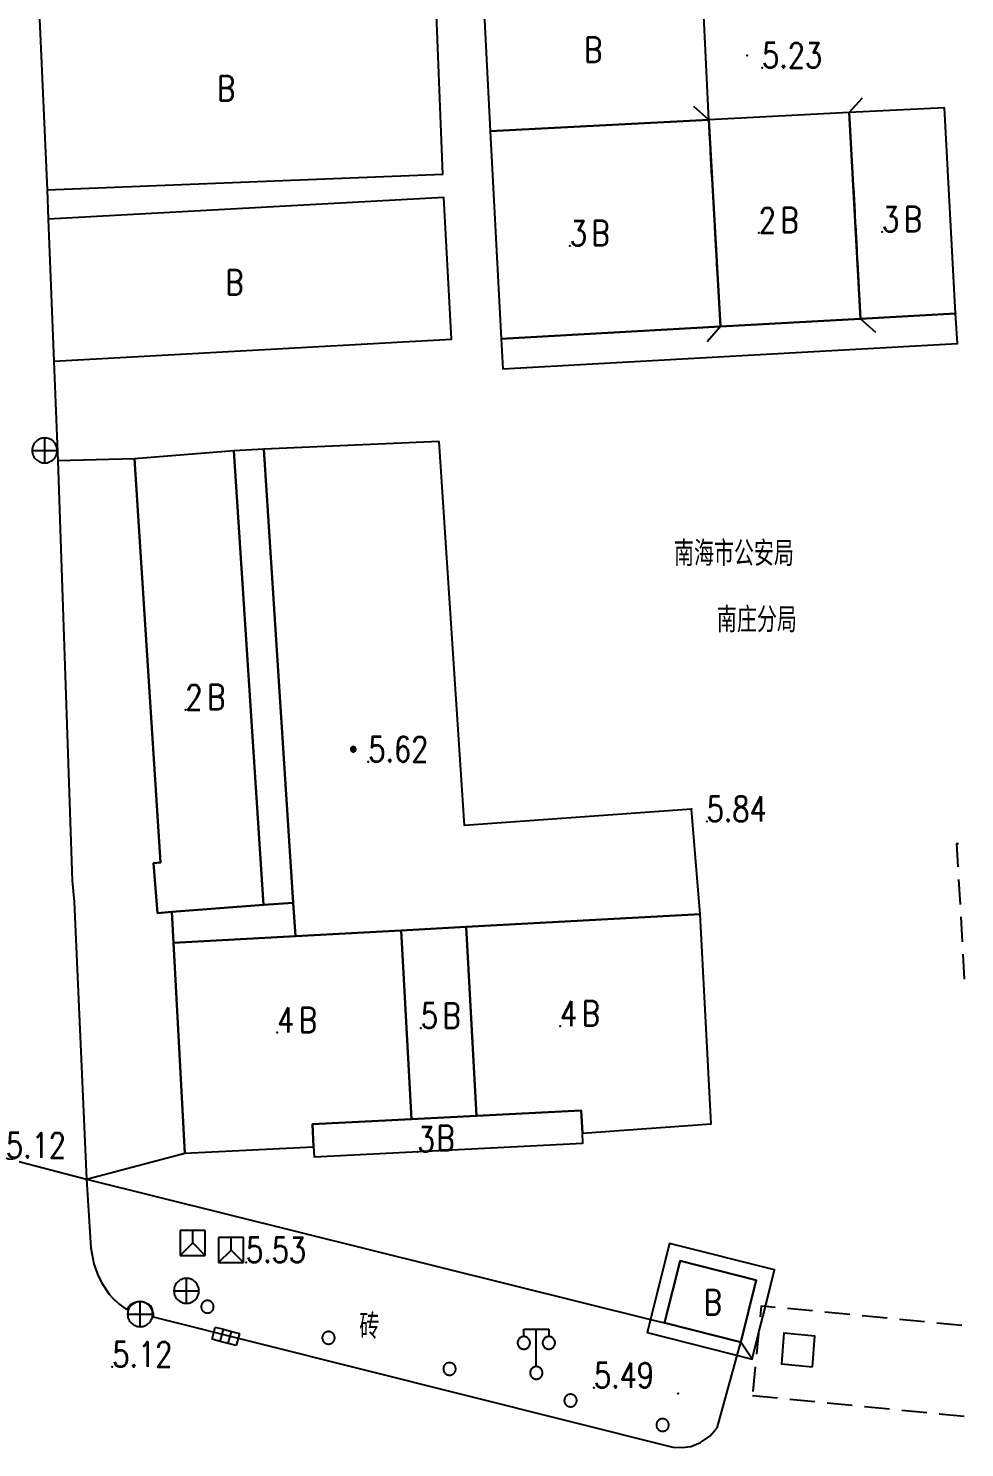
# Model space of a CAD drawing. Extents: x 500064 to 501389, y 2542464 to 2545400.
# Drawn here: x 500955.3 to 500992.8, y 2542684.6 to 2542741.3 of the extents above; entities that cross this region are included whole.
import ezdxf

# ---------------------------------------------------------------- set-up
doc = ezdxf.new("R2010")
doc.units = 0
doc.header["$LTSCALE"] = 0.5
doc.linetypes.add('CENTER', pattern=[50.8, 31.75, -6.35, 6.35, -6.35])
doc.layers.add('地形图', color=8, linetype='CONTINUOUS')
doc.styles.add('HZ', font='romans.shx', dxfattribs={"width": 0.8, "bigfont": 'hztxt.shx'})

msp = doc.modelspace()

# ---------------------------------------------------------------- linework, layer by layer
at = {"layer": '地形图'}
for points in [[(500973.824, 2542737.221), (500982.559, 2542737.671), (500982.278, 2542743.778), (500973.508, 2542743.248)], [(500956.097, 2542734.874), (500971.924, 2542735.505), (500971.616, 2542743.249), (500955.754, 2542742.617)], [(500988.182, 2542737.961), (500982.559, 2542737.671), (500983.032, 2542729.405), (500988.632, 2542729.717)], [(500992.438, 2542729.928), (500991.998, 2542738.158), (500988.182, 2542737.961), (500988.632, 2542729.717)], [(500973.824, 2542737.221), (500974.258, 2542728.918), (500983.032, 2542729.405), (500982.559, 2542737.671)], [(500956.37, 2542728.026), (500972.268, 2542728.898), (500971.961, 2542734.57), (500956.144, 2542733.702)], [(500988.632, 2542729.717), (500983.032, 2542729.405), (500974.258, 2542728.918), (500974.325, 2542727.72), (500992.505, 2542728.73), (500992.438, 2542729.928)], [(500971.778, 2542724.808), (500964.766, 2542724.506), (500965.946, 2542706.356), (500966.032, 2542705.024), (500970.259, 2542705.255), (500972.855, 2542705.397), (500982.218, 2542705.908), (500981.878, 2542710.108), (500972.789, 2542709.454)], [(500963.568, 2542724.428), (500959.588, 2542724.118), (500960.638, 2542707.964), (500960.356, 2542707.942), (500960.511, 2542705.948), (500961.081, 2542705.992), (500964.748, 2542706.278)], [(500964.766, 2542724.506), (500963.568, 2542724.428), (500964.748, 2542706.278), (500965.946, 2542706.356)], [(500959.588, 2542724.118), (500956.529, 2542724.037), (500957.106, 2542707.253), (500957.184, 2542706.389), (500957.678, 2542695.3), (500961.608, 2542696.338), (500961.148, 2542704.758), (500961.081, 2542705.992), (500960.511, 2542705.948), (500960.356, 2542707.942), (500960.638, 2542707.964)], [(500964.748, 2542706.278), (500961.081, 2542705.992), (500961.148, 2542704.758), (500966.032, 2542705.024), (500965.946, 2542706.356)], [(500972.855, 2542705.397), (500973.268, 2542697.832), (500977.462, 2542698.047), (500977.508, 2542697.148), (500982.658, 2542697.518), (500982.218, 2542705.908)], [(500966.032, 2542705.024), (500961.148, 2542704.758), (500961.608, 2542696.338), (500966.758, 2542696.598), (500966.712, 2542697.497), (500970.671, 2542697.699), (500970.259, 2542705.255)], [(500970.259, 2542705.255), (500970.671, 2542697.699), (500973.268, 2542697.832), (500972.855, 2542705.397)], [(500970.671, 2542697.699), (500966.712, 2542697.497), (500966.758, 2542696.598), (500966.779, 2542696.198), (500977.529, 2542696.748), (500977.508, 2542697.148), (500977.462, 2542698.047), (500973.268, 2542697.832)], [(500983.846, 2542688.784), (500984.462, 2542691.267), (500981.412, 2542692.038), (500980.796, 2542689.555)]]:
    msp.add_lwpolyline(points, close=True, dxfattribs=at)
for points in [[(500988.182, 2542737.961), (500988.716, 2542738.557)], [(500982.559, 2542737.671), (500981.962, 2542738.204)], [(500988.182, 2542737.961), (500988.237, 2542736.963)], [(500973.824, 2542737.221), (500982.559, 2542737.671)], [(500982.605, 2542736.893), (500982.559, 2542737.671)], [(500982.69, 2542735.395), (500982.633, 2542736.394)], [(500988.264, 2542736.464), (500988.318, 2542735.466)], [(500988.346, 2542734.966), (500988.4, 2542733.968)], [(500956.097, 2542734.874), (500956.144, 2542733.702)], [(500982.776, 2542733.898), (500982.719, 2542734.896)], [(500982.862, 2542732.4), (500982.804, 2542733.398)], [(500988.427, 2542733.469), (500988.482, 2542732.47)], [(500982.947, 2542730.903), (500982.89, 2542731.901)], [(500988.509, 2542731.971), (500988.564, 2542730.972)], [(500983.032, 2542729.405), (500982.976, 2542730.403)], [(500988.591, 2542730.473), (500988.632, 2542729.719)], [(500974.258, 2542728.918), (500974.325, 2542727.72), (500992.505, 2542728.73), (500992.438, 2542729.928)], [(500983.032, 2542729.405), (500982.5, 2542728.799)], [(500988.632, 2542729.717), (500989.228, 2542729.183)], [(500956.37, 2542728.026), (500956.529, 2542724.037)], [(500956.001, 2542723.949), (500956.053, 2542723.952), (500956.105, 2542723.96), (500956.156, 2542723.974), (500956.204, 2542723.992), (500956.251, 2542724.016), (500956.295, 2542724.045), (500956.336, 2542724.078), (500956.373, 2542724.115), (500956.406, 2542724.155), (500956.434, 2542724.199), (500956.458, 2542724.246), (500956.477, 2542724.295), (500956.49, 2542724.345), (500956.498, 2542724.397), (500956.501, 2542724.449), (500956.498, 2542724.501), (500956.49, 2542724.553), (500956.477, 2542724.604), (500956.458, 2542724.653), (500956.434, 2542724.699), (500956.406, 2542724.743), (500956.373, 2542724.784), (500956.336, 2542724.821), (500956.295, 2542724.854), (500956.251, 2542724.882), (500956.204, 2542724.906), (500956.156, 2542724.925), (500956.105, 2542724.938), (500956.053, 2542724.946), (500956.001, 2542724.949), (500955.949, 2542724.946), (500955.897, 2542724.938), (500955.847, 2542724.925), (500955.798, 2542724.906), (500955.751, 2542724.882), (500955.707, 2542724.854), (500955.667, 2542724.821), (500955.629, 2542724.784), (500955.597, 2542724.743), (500955.568, 2542724.699), (500955.544, 2542724.653), (500955.526, 2542724.604), (500955.512, 2542724.553), (500955.504, 2542724.501), (500955.501, 2542724.449), (500955.504, 2542724.397), (500955.512, 2542724.345), (500955.526, 2542724.295), (500955.544, 2542724.246), (500955.568, 2542724.199), (500955.597, 2542724.155), (500955.629, 2542724.115), (500955.667, 2542724.078), (500955.707, 2542724.045), (500955.751, 2542724.016), (500955.798, 2542723.992), (500955.847, 2542723.974), (500955.897, 2542723.96), (500955.949, 2542723.952), (500956.001, 2542723.949)], [(500956.001, 2542723.949), (500956.001, 2542724.449), (500956.001, 2542724.949)], [(500955.501, 2542724.449), (500956.001, 2542724.449), (500956.501, 2542724.449)], [(500964.748, 2542706.278), (500965.946, 2542706.356), (500964.766, 2542724.506), (500963.568, 2542724.428)], [(500968.345, 2542712.397), (500968.356, 2542712.397), (500968.366, 2542712.399), (500968.376, 2542712.402), (500968.386, 2542712.405), (500968.395, 2542712.41), (500968.404, 2542712.416), (500968.412, 2542712.422), (500968.42, 2542712.43), (500968.426, 2542712.438), (500968.429, 2542712.443), (500968.432, 2542712.447), (500968.437, 2542712.456), (500968.44, 2542712.466), (500968.443, 2542712.476), (500968.445, 2542712.486), (500968.445, 2542712.497), (500968.445, 2542712.507), (500968.443, 2542712.517), (500968.44, 2542712.528), (500968.437, 2542712.537), (500968.433, 2542712.544), (500968.432, 2542712.547), (500968.426, 2542712.555), (500968.42, 2542712.564), (500968.412, 2542712.571), (500968.404, 2542712.578), (500968.395, 2542712.583), (500968.394, 2542712.584), (500968.386, 2542712.588), (500968.376, 2542712.592), (500968.366, 2542712.595), (500968.356, 2542712.596), (500968.345, 2542712.597), (500968.335, 2542712.596), (500968.324, 2542712.595), (500968.314, 2542712.592), (500968.305, 2542712.588), (500968.295, 2542712.583), (500968.286, 2542712.578), (500968.278, 2542712.571), (500968.271, 2542712.564), (500968.264, 2542712.555), (500968.261, 2542712.551), (500968.259, 2542712.547), (500968.254, 2542712.537), (500968.25, 2542712.528), (500968.247, 2542712.517), (500968.246, 2542712.507), (500968.245, 2542712.497), (500968.246, 2542712.486), (500968.247, 2542712.476), (500968.25, 2542712.466), (500968.254, 2542712.456), (500968.257, 2542712.45), (500968.259, 2542712.447), (500968.264, 2542712.438), (500968.271, 2542712.43), (500968.278, 2542712.422), (500968.286, 2542712.416), (500968.295, 2542712.41), (500968.296, 2542712.409), (500968.305, 2542712.405), (500968.314, 2542712.402), (500968.324, 2542712.399), (500968.335, 2542712.397), (500968.345, 2542712.397)], [(500968.296, 2542712.409), (500968.429, 2542712.443), (500968.432, 2542712.447), (500968.259, 2542712.447), (500968.257, 2542712.45), (500968.445, 2542712.497), (500968.245, 2542712.497), (500968.433, 2542712.544), (500968.432, 2542712.547), (500968.259, 2542712.547), (500968.261, 2542712.551), (500968.394, 2542712.584)], [(500992.542, 2542707.793), (500992.488, 2542708.728), (500992.553, 2542708.731)], [(500992.627, 2542706.295), (500992.57, 2542707.293)], [(500992.711, 2542704.797), (500992.655, 2542705.796)], [(500970.671, 2542697.699), (500970.259, 2542705.255)], [(500973.268, 2542697.832), (500972.855, 2542705.397)], [(500992.796, 2542703.3), (500992.739, 2542704.298)], [(500942.975, 2542699.123), (500943.485, 2542698.99), (500943.969, 2542698.865), (500952.279, 2542696.704), (500952.726, 2542696.588), (500952.868, 2542696.551), (500953.279, 2542696.444), (500957.678, 2542695.3)], [(500957.678, 2542695.3), (500957.846, 2542692.558), (500957.962, 2542691.921), (500958.115, 2542691.498), (500958.278, 2542691.176), (500958.574, 2542690.699), (500958.703, 2542690.566), (500958.965, 2542690.32), (500959.27, 2542690.085), (500959.439, 2542690.285), (500959.619, 2542690.382), (500959.801, 2542690.43), (500959.949, 2542690.401), (500960.128, 2542690.323), (500960.247, 2542690.23), (500960.303, 2542690.079), (500960.343, 2542689.898), (500960.334, 2542689.801), (500981.126, 2542684.587), (500981.503, 2542684.566), (500981.843, 2542684.617), (500982.228, 2542684.764), (500982.6, 2542685.024), (500982.794, 2542685.233), (500982.906, 2542685.393), (500983.846, 2542688.784)], [(500957.678, 2542695.3), (500980.229, 2542689.696), (500980.796, 2542689.555)], [(500961.426, 2542693.256), (500961.426, 2542692.256)], [(500962.426, 2542693.256), (500961.926, 2542693.256), (500961.426, 2542693.256)], [(500961.926, 2542692.756), (500961.926, 2542693.256)], [(500962.426, 2542692.256), (500962.426, 2542693.256)], [(500962.954, 2542692.969), (500962.954, 2542691.969)], [(500963.954, 2542692.969), (500963.454, 2542692.969), (500962.954, 2542692.969)], [(500963.454, 2542692.469), (500963.454, 2542692.969)], [(500963.954, 2542691.969), (500963.954, 2542692.969)], [(500961.426, 2542692.256), (500961.926, 2542692.756)], [(500961.926, 2542692.756), (500962.426, 2542692.256)], [(500962.954, 2542691.969), (500963.454, 2542692.469)], [(500963.454, 2542692.469), (500963.954, 2542691.969)], [(500984.297, 2542688.108), (500985.195, 2542691.672), (500980.997, 2542692.734), (500980.096, 2542689.17), (500984.297, 2542688.108), (500983.846, 2542688.784), (500980.796, 2542689.555), (500981.412, 2542692.038), (500984.462, 2542691.267), (500983.846, 2542688.784)], [(500984.297, 2542688.108), (500985.195, 2542691.672), (500980.997, 2542692.734), (500980.096, 2542689.17), (500984.297, 2542688.108), (500983.846, 2542688.784), (500980.796, 2542689.555), (500981.412, 2542692.038), (500984.462, 2542691.267), (500983.846, 2542688.784)], [(500984.297, 2542688.108), (500984.554, 2542689.126), (500984.828, 2542690.214), (500985.195, 2542691.672), (500980.997, 2542692.734), (500980.229, 2542689.696), (500980.096, 2542689.17), (500984.297, 2542688.108)], [(500961.426, 2542692.256), (500962.426, 2542692.256)], [(500962.954, 2542691.969), (500963.954, 2542691.969)], [(500961.671, 2542690.338), (500961.723, 2542690.341), (500961.775, 2542690.349), (500961.825, 2542690.362), (500961.874, 2542690.381), (500961.921, 2542690.405), (500961.964, 2542690.433), (500962.005, 2542690.466), (500962.042, 2542690.503), (500962.075, 2542690.544), (500962.104, 2542690.588), (500962.127, 2542690.635), (500962.146, 2542690.683), (500962.16, 2542690.734), (500962.168, 2542690.786), (500962.171, 2542690.838), (500962.168, 2542690.89), (500962.16, 2542690.942), (500962.146, 2542690.993), (500962.127, 2542691.041), (500962.104, 2542691.088), (500962.075, 2542691.132), (500962.042, 2542691.173), (500962.005, 2542691.21), (500961.964, 2542691.243), (500961.921, 2542691.271), (500961.874, 2542691.295), (500961.825, 2542691.314), (500961.775, 2542691.327), (500961.723, 2542691.335), (500961.671, 2542691.338), (500961.618, 2542691.335), (500961.567, 2542691.327), (500961.516, 2542691.314), (500961.467, 2542691.295), (500961.421, 2542691.271), (500961.377, 2542691.243), (500961.336, 2542691.21), (500961.299, 2542691.173), (500961.266, 2542691.132), (500961.238, 2542691.088), (500961.214, 2542691.041), (500961.195, 2542690.993), (500961.182, 2542690.942), (500961.173, 2542690.89), (500961.171, 2542690.838), (500961.173, 2542690.786), (500961.182, 2542690.734), (500961.195, 2542690.683), (500961.214, 2542690.635), (500961.238, 2542690.588), (500961.266, 2542690.544), (500961.299, 2542690.503), (500961.336, 2542690.466), (500961.377, 2542690.433), (500961.421, 2542690.405), (500961.467, 2542690.381), (500961.516, 2542690.362), (500961.567, 2542690.349), (500961.618, 2542690.341), (500961.671, 2542690.338)], [(500961.671, 2542690.338), (500961.671, 2542690.838), (500961.671, 2542691.338)], [(500961.171, 2542690.838), (500961.671, 2542690.838), (500962.171, 2542690.838)], [(500959.818, 2542689.402), (500959.87, 2542689.405), (500959.922, 2542689.413), (500959.972, 2542689.427), (500960.021, 2542689.446), (500960.068, 2542689.469), (500960.112, 2542689.498), (500960.153, 2542689.531), (500960.19, 2542689.568), (500960.223, 2542689.608), (500960.251, 2542689.652), (500960.275, 2542689.699), (500960.294, 2542689.748), (500960.307, 2542689.798), (500960.315, 2542689.85), (500960.318, 2542689.902), (500960.315, 2542689.955), (500960.307, 2542690.006), (500960.294, 2542690.057), (500960.275, 2542690.106), (500960.251, 2542690.152), (500960.223, 2542690.196), (500960.19, 2542690.237), (500960.153, 2542690.274), (500960.112, 2542690.307), (500960.068, 2542690.335), (500960.021, 2542690.359), (500959.972, 2542690.378), (500959.922, 2542690.391), (500959.87, 2542690.4), (500959.818, 2542690.402), (500959.766, 2542690.4), (500959.714, 2542690.391), (500959.663, 2542690.378), (500959.615, 2542690.359), (500959.568, 2542690.335), (500959.524, 2542690.307), (500959.483, 2542690.274), (500959.446, 2542690.237), (500959.413, 2542690.196), (500959.385, 2542690.152), (500959.361, 2542690.106), (500959.342, 2542690.057), (500959.329, 2542690.006), (500959.321, 2542689.955), (500959.318, 2542689.902), (500959.321, 2542689.85), (500959.329, 2542689.798), (500959.342, 2542689.748), (500959.361, 2542689.699), (500959.385, 2542689.652), (500959.413, 2542689.608), (500959.446, 2542689.568), (500959.483, 2542689.531), (500959.524, 2542689.498), (500959.568, 2542689.469), (500959.615, 2542689.446), (500959.663, 2542689.427), (500959.714, 2542689.413), (500959.766, 2542689.405), (500959.818, 2542689.402)], [(500959.818, 2542689.402), (500959.818, 2542689.902), (500959.818, 2542690.402)], [(500962.51, 2542689.95), (500962.525, 2542689.951), (500962.541, 2542689.952), (500962.556, 2542689.955), (500962.572, 2542689.958), (500962.587, 2542689.963), (500962.602, 2542689.968), (500962.616, 2542689.974), (500962.63, 2542689.981), (500962.644, 2542689.989), (500962.657, 2542689.998), (500962.669, 2542690.008), (500962.681, 2542690.018), (500962.692, 2542690.029), (500962.702, 2542690.041), (500962.712, 2542690.053), (500962.721, 2542690.066), (500962.729, 2542690.08), (500962.736, 2542690.094), (500962.742, 2542690.108), (500962.747, 2542690.123), (500962.752, 2542690.138), (500962.755, 2542690.153), (500962.758, 2542690.169), (500962.759, 2542690.185), (500962.76, 2542690.2), (500962.759, 2542690.216), (500962.758, 2542690.232), (500962.755, 2542690.247), (500962.752, 2542690.262), (500962.747, 2542690.278), (500962.742, 2542690.292), (500962.736, 2542690.307), (500962.729, 2542690.321), (500962.721, 2542690.334), (500962.712, 2542690.347), (500962.702, 2542690.36), (500962.692, 2542690.371), (500962.681, 2542690.383), (500962.669, 2542690.393), (500962.657, 2542690.403), (500962.644, 2542690.411), (500962.63, 2542690.419), (500962.616, 2542690.426), (500962.602, 2542690.433), (500962.587, 2542690.438), (500962.572, 2542690.442), (500962.556, 2542690.446), (500962.541, 2542690.448), (500962.525, 2542690.45), (500962.51, 2542690.45), (500962.494, 2542690.45), (500962.478, 2542690.448), (500962.463, 2542690.446), (500962.447, 2542690.442), (500962.432, 2542690.438), (500962.418, 2542690.433), (500962.403, 2542690.426), (500962.389, 2542690.419), (500962.376, 2542690.411), (500962.363, 2542690.403), (500962.35, 2542690.393), (500962.338, 2542690.383), (500962.327, 2542690.371), (500962.317, 2542690.36), (500962.307, 2542690.347), (500962.298, 2542690.334), (500962.29, 2542690.321), (500962.283, 2542690.307), (500962.277, 2542690.292), (500962.272, 2542690.278), (500962.267, 2542690.262), (500962.264, 2542690.247), (500962.262, 2542690.232), (500962.26, 2542690.216), (500962.26, 2542690.2), (500962.26, 2542690.185), (500962.262, 2542690.169), (500962.264, 2542690.153), (500962.267, 2542690.138), (500962.272, 2542690.123), (500962.277, 2542690.108), (500962.283, 2542690.094), (500962.29, 2542690.08), (500962.298, 2542690.066), (500962.307, 2542690.053), (500962.317, 2542690.041), (500962.327, 2542690.029), (500962.338, 2542690.018), (500962.35, 2542690.008), (500962.363, 2542689.998), (500962.376, 2542689.989), (500962.389, 2542689.981), (500962.403, 2542689.974), (500962.418, 2542689.968), (500962.432, 2542689.963), (500962.447, 2542689.958), (500962.463, 2542689.955), (500962.478, 2542689.952), (500962.494, 2542689.951), (500962.51, 2542689.95)], [(500985.218, 2542690.176), (500984.828, 2542690.214), (500984.66, 2542690.23), (500984.618, 2542689.793)], [(500986.711, 2542690.031), (500985.715, 2542690.127)], [(500959.318, 2542689.902), (500959.818, 2542689.902), (500960.318, 2542689.902)], [(500988.204, 2542689.885), (500987.208, 2542689.982)], [(500989.697, 2542689.74), (500988.701, 2542689.837)], [(500991.189, 2542689.595), (500990.194, 2542689.692)], [(500992.682, 2542689.45), (500991.687, 2542689.546)], [(500962.697, 2542688.899), (500962.824, 2542689.382)], [(500962.824, 2542689.382), (500963.148, 2542689.298), (500963.467, 2542689.214), (500963.791, 2542689.13)], [(500963.021, 2542688.814), (500963.148, 2542689.298)], [(500963.341, 2542688.73), (500963.467, 2542689.214)], [(500963.791, 2542689.13), (500963.665, 2542688.646)], [(500967.352, 2542688.707), (500967.368, 2542688.707), (500967.384, 2542688.709), (500967.399, 2542688.711), (500967.415, 2542688.715), (500967.43, 2542688.719), (500967.445, 2542688.724), (500967.459, 2542688.73), (500967.473, 2542688.738), (500967.486, 2542688.746), (500967.499, 2542688.754), (500967.512, 2542688.764), (500967.524, 2542688.774), (500967.535, 2542688.786), (500967.545, 2542688.797), (500967.555, 2542688.81), (500967.564, 2542688.823), (500967.572, 2542688.836), (500967.579, 2542688.85), (500967.585, 2542688.865), (500967.59, 2542688.879), (500967.595, 2542688.895), (500967.598, 2542688.91), (500967.6, 2542688.925), (500967.602, 2542688.941), (500967.602, 2542688.957), (500967.602, 2542688.972), (500967.6, 2542688.988), (500967.598, 2542689.004), (500967.595, 2542689.019), (500967.59, 2542689.034), (500967.585, 2542689.049), (500967.579, 2542689.063), (500967.572, 2542689.077), (500967.564, 2542689.091), (500967.555, 2542689.104), (500967.545, 2542689.116), (500967.535, 2542689.128), (500967.524, 2542689.139), (500967.512, 2542689.149), (500967.499, 2542689.159), (500967.486, 2542689.168), (500967.473, 2542689.176), (500967.459, 2542689.183), (500967.445, 2542689.189), (500967.43, 2542689.194), (500967.415, 2542689.199), (500967.399, 2542689.202), (500967.384, 2542689.205), (500967.368, 2542689.206), (500967.352, 2542689.207), (500967.337, 2542689.206), (500967.321, 2542689.205), (500967.306, 2542689.202), (500967.29, 2542689.199), (500967.275, 2542689.194), (500967.26, 2542689.189), (500967.246, 2542689.183), (500967.232, 2542689.176), (500967.219, 2542689.168), (500967.206, 2542689.159), (500967.193, 2542689.149), (500967.181, 2542689.139), (500967.17, 2542689.128), (500967.16, 2542689.116), (500967.15, 2542689.104), (500967.141, 2542689.091), (500967.133, 2542689.077), (500967.126, 2542689.063), (500967.12, 2542689.049), (500967.115, 2542689.034), (500967.11, 2542689.019), (500967.107, 2542689.004), (500967.104, 2542688.988), (500967.103, 2542688.972), (500967.102, 2542688.957), (500967.103, 2542688.941), (500967.104, 2542688.925), (500967.107, 2542688.91), (500967.11, 2542688.895), (500967.115, 2542688.88), (500967.12, 2542688.865), (500967.126, 2542688.85), (500967.133, 2542688.836), (500967.141, 2542688.823), (500967.15, 2542688.81), (500967.16, 2542688.797), (500967.17, 2542688.786), (500967.181, 2542688.774), (500967.193, 2542688.764), (500967.206, 2542688.754), (500967.219, 2542688.746), (500967.232, 2542688.738), (500967.246, 2542688.731), (500967.26, 2542688.724), (500967.275, 2542688.719), (500967.29, 2542688.715), (500967.306, 2542688.711), (500967.321, 2542688.709), (500967.337, 2542688.707), (500967.352, 2542688.707)], [(500975.164, 2542688.506), (500975.191, 2542688.507), (500975.216, 2542688.511), (500975.242, 2542688.518), (500975.266, 2542688.528), (500975.29, 2542688.539), (500975.311, 2542688.554), (500975.332, 2542688.57), (500975.35, 2542688.589), (500975.367, 2542688.609), (500975.381, 2542688.631), (500975.393, 2542688.654), (500975.402, 2542688.679), (500975.409, 2542688.704), (500975.413, 2542688.73), (500975.415, 2542688.756), (500975.413, 2542688.782), (500975.409, 2542688.808), (500975.402, 2542688.833), (500975.393, 2542688.858), (500975.381, 2542688.881), (500975.367, 2542688.903), (500975.35, 2542688.923), (500975.332, 2542688.942), (500975.311, 2542688.958), (500975.29, 2542688.972), (500975.266, 2542688.984), (500975.242, 2542688.994), (500975.216, 2542689), (500975.191, 2542689.005), (500975.164, 2542689.006), (500975.138, 2542689.005), (500975.112, 2542689), (500975.087, 2542688.994), (500975.063, 2542688.984), (500975.039, 2542688.972), (500975.018, 2542688.958), (500974.997, 2542688.942), (500974.979, 2542688.923), (500974.962, 2542688.903), (500974.948, 2542688.881), (500974.936, 2542688.858), (500974.927, 2542688.833), (500974.92, 2542688.808), (500974.916, 2542688.782), (500974.915, 2542688.756), (500974.916, 2542688.73), (500974.92, 2542688.704), (500974.927, 2542688.679), (500974.936, 2542688.654), (500974.948, 2542688.631), (500974.962, 2542688.609), (500974.979, 2542688.589), (500974.997, 2542688.57), (500975.018, 2542688.554), (500975.039, 2542688.539), (500975.063, 2542688.528), (500975.087, 2542688.518), (500975.112, 2542688.511), (500975.138, 2542688.507), (500975.164, 2542688.506)], [(500975.164, 2542689.006), (500975.164, 2542689.306)], [(500975.164, 2542689.306), (500975.664, 2542689.306), (500976.164, 2542689.306)], [(500975.664, 2542687.806), (500975.664, 2542689.306)], [(500976.164, 2542688.506), (500976.191, 2542688.507), (500976.216, 2542688.511), (500976.242, 2542688.518), (500976.266, 2542688.528), (500976.29, 2542688.539), (500976.311, 2542688.554), (500976.332, 2542688.57), (500976.35, 2542688.589), (500976.367, 2542688.609), (500976.381, 2542688.631), (500976.393, 2542688.654), (500976.402, 2542688.679), (500976.409, 2542688.704), (500976.413, 2542688.73), (500976.415, 2542688.756), (500976.413, 2542688.782), (500976.409, 2542688.808), (500976.402, 2542688.833), (500976.393, 2542688.858), (500976.381, 2542688.881), (500976.367, 2542688.903), (500976.35, 2542688.923), (500976.332, 2542688.942), (500976.311, 2542688.958), (500976.29, 2542688.972), (500976.266, 2542688.984), (500976.242, 2542688.994), (500976.216, 2542689), (500976.191, 2542689.005), (500976.164, 2542689.006), (500976.138, 2542689.005), (500976.112, 2542689), (500976.087, 2542688.994), (500976.063, 2542688.984), (500976.039, 2542688.972), (500976.018, 2542688.958), (500975.997, 2542688.942), (500975.979, 2542688.923), (500975.962, 2542688.903), (500975.948, 2542688.881), (500975.936, 2542688.858), (500975.927, 2542688.833), (500975.92, 2542688.808), (500975.916, 2542688.782), (500975.915, 2542688.756), (500975.916, 2542688.73), (500975.92, 2542688.704), (500975.927, 2542688.679), (500975.936, 2542688.654), (500975.948, 2542688.631), (500975.962, 2542688.609), (500975.979, 2542688.589), (500975.997, 2542688.57), (500976.018, 2542688.554), (500976.039, 2542688.539), (500976.063, 2542688.528), (500976.087, 2542688.518), (500976.112, 2542688.511), (500976.138, 2542688.507), (500976.164, 2542688.506)], [(500976.164, 2542689.306), (500976.164, 2542689.006)], [(500984.57, 2542689.295), (500984.554, 2542689.126), (500984.473, 2542688.3)], [(500986.709, 2542687.798), (500986.799, 2542689.018), (500985.559, 2542689.138), (500985.469, 2542687.918), (500986.709, 2542687.798)], [(500963.665, 2542688.646), (500963.341, 2542688.73), (500963.021, 2542688.814), (500962.697, 2542688.899)], [(500972.195, 2542687.463), (500972.211, 2542687.464), (500972.227, 2542687.465), (500972.242, 2542687.468), (500972.258, 2542687.471), (500972.273, 2542687.475), (500972.287, 2542687.481), (500972.302, 2542687.487), (500972.316, 2542687.494), (500972.329, 2542687.502), (500972.342, 2542687.511), (500972.355, 2542687.521), (500972.366, 2542687.531), (500972.378, 2542687.542), (500972.388, 2542687.554), (500972.398, 2542687.566), (500972.406, 2542687.579), (500972.414, 2542687.593), (500972.422, 2542687.607), (500972.428, 2542687.621), (500972.433, 2542687.636), (500972.438, 2542687.651), (500972.441, 2542687.666), (500972.443, 2542687.682), (500972.445, 2542687.697), (500972.445, 2542687.713), (500972.445, 2542687.729), (500972.443, 2542687.745), (500972.441, 2542687.76), (500972.438, 2542687.775), (500972.433, 2542687.79), (500972.428, 2542687.805), (500972.422, 2542687.82), (500972.414, 2542687.834), (500972.406, 2542687.847), (500972.398, 2542687.86), (500972.388, 2542687.873), (500972.378, 2542687.884), (500972.366, 2542687.895), (500972.355, 2542687.906), (500972.342, 2542687.915), (500972.329, 2542687.924), (500972.316, 2542687.932), (500972.302, 2542687.939), (500972.287, 2542687.946), (500972.273, 2542687.951), (500972.258, 2542687.955), (500972.242, 2542687.959), (500972.227, 2542687.961), (500972.211, 2542687.963), (500972.195, 2542687.963), (500972.18, 2542687.963), (500972.164, 2542687.961), (500972.149, 2542687.959), (500972.133, 2542687.955), (500972.118, 2542687.951), (500972.103, 2542687.946), (500972.089, 2542687.939), (500972.075, 2542687.932), (500972.061, 2542687.924), (500972.048, 2542687.915), (500972.036, 2542687.906), (500972.024, 2542687.895), (500972.013, 2542687.884), (500972.003, 2542687.873), (500971.993, 2542687.86), (500971.984, 2542687.847), (500971.976, 2542687.834), (500971.969, 2542687.82), (500971.963, 2542687.805), (500971.958, 2542687.79), (500971.953, 2542687.775), (500971.95, 2542687.76), (500971.947, 2542687.745), (500971.946, 2542687.729), (500971.945, 2542687.713), (500971.946, 2542687.697), (500971.947, 2542687.682), (500971.95, 2542687.666), (500971.953, 2542687.651), (500971.958, 2542687.636), (500971.963, 2542687.621), (500971.969, 2542687.607), (500971.976, 2542687.593), (500971.984, 2542687.579), (500971.993, 2542687.566), (500972.003, 2542687.554), (500972.013, 2542687.542), (500972.024, 2542687.531), (500972.036, 2542687.521), (500972.048, 2542687.511), (500972.061, 2542687.502), (500972.075, 2542687.494), (500972.089, 2542687.487), (500972.103, 2542687.481), (500972.118, 2542687.475), (500972.133, 2542687.471), (500972.149, 2542687.468), (500972.164, 2542687.465), (500972.18, 2542687.464), (500972.195, 2542687.463)], [(500975.664, 2542687.306), (500975.691, 2542687.307), (500975.716, 2542687.311), (500975.742, 2542687.318), (500975.766, 2542687.327), (500975.79, 2542687.339), (500975.811, 2542687.354), (500975.832, 2542687.37), (500975.85, 2542687.389), (500975.867, 2542687.409), (500975.881, 2542687.431), (500975.893, 2542687.454), (500975.902, 2542687.479), (500975.909, 2542687.504), (500975.913, 2542687.53), (500975.915, 2542687.556), (500975.913, 2542687.582), (500975.909, 2542687.608), (500975.902, 2542687.633), (500975.893, 2542687.658), (500975.881, 2542687.681), (500975.867, 2542687.703), (500975.85, 2542687.723), (500975.832, 2542687.742), (500975.811, 2542687.758), (500975.79, 2542687.772), (500975.766, 2542687.784), (500975.742, 2542687.794), (500975.716, 2542687.8), (500975.691, 2542687.805), (500975.664, 2542687.806), (500975.638, 2542687.805), (500975.612, 2542687.8), (500975.587, 2542687.794), (500975.563, 2542687.784), (500975.539, 2542687.772), (500975.518, 2542687.758), (500975.497, 2542687.742), (500975.479, 2542687.723), (500975.462, 2542687.703), (500975.448, 2542687.681), (500975.436, 2542687.658), (500975.427, 2542687.633), (500975.42, 2542687.608), (500975.416, 2542687.582), (500975.415, 2542687.556), (500975.416, 2542687.53), (500975.42, 2542687.504), (500975.427, 2542687.479), (500975.436, 2542687.454), (500975.448, 2542687.431), (500975.462, 2542687.409), (500975.479, 2542687.389), (500975.497, 2542687.37), (500975.518, 2542687.354), (500975.539, 2542687.339), (500975.563, 2542687.327), (500975.587, 2542687.318), (500975.612, 2542687.311), (500975.638, 2542687.307), (500975.664, 2542687.306)], [(500984.425, 2542687.802), (500984.328, 2542686.807)], [(500977.031, 2542686.2), (500977.047, 2542686.201), (500977.062, 2542686.202), (500977.078, 2542686.204), (500977.093, 2542686.208), (500977.108, 2542686.212), (500977.123, 2542686.217), (500977.138, 2542686.223), (500977.152, 2542686.23), (500977.165, 2542686.238), (500977.178, 2542686.247), (500977.191, 2542686.256), (500977.203, 2542686.267), (500977.214, 2542686.278), (500977.224, 2542686.289), (500977.234, 2542686.302), (500977.243, 2542686.315), (500977.251, 2542686.328), (500977.258, 2542686.342), (500977.265, 2542686.356), (500977.27, 2542686.371), (500977.275, 2542686.386), (500977.278, 2542686.401), (500977.281, 2542686.417), (500977.283, 2542686.432), (500977.283, 2542686.448), (500977.283, 2542686.464), (500977.282, 2542686.48), (500977.279, 2542686.495), (500977.276, 2542686.51), (500977.272, 2542686.525), (500977.266, 2542686.54), (500977.26, 2542686.555), (500977.253, 2542686.569), (500977.246, 2542686.582), (500977.237, 2542686.596), (500977.227, 2542686.608), (500977.217, 2542686.62), (500977.206, 2542686.631), (500977.194, 2542686.642), (500977.182, 2542686.651), (500977.169, 2542686.66), (500977.156, 2542686.668), (500977.142, 2542686.676), (500977.127, 2542686.682), (500977.113, 2542686.687), (500977.098, 2542686.692), (500977.082, 2542686.696), (500977.067, 2542686.698), (500977.051, 2542686.7), (500977.035, 2542686.7), (500977.02, 2542686.7), (500977.004, 2542686.699), (500976.989, 2542686.696), (500976.973, 2542686.693), (500976.958, 2542686.689), (500976.943, 2542686.684), (500976.929, 2542686.678), (500976.915, 2542686.671), (500976.901, 2542686.663), (500976.888, 2542686.654), (500976.876, 2542686.644), (500976.864, 2542686.634), (500976.853, 2542686.623), (500976.842, 2542686.611), (500976.832, 2542686.599), (500976.823, 2542686.586), (500976.815, 2542686.573), (500976.808, 2542686.559), (500976.802, 2542686.545), (500976.796, 2542686.53), (500976.792, 2542686.515), (500976.788, 2542686.499), (500976.786, 2542686.484), (500976.784, 2542686.468), (500976.783, 2542686.453), (500976.784, 2542686.437), (500976.785, 2542686.421), (500976.787, 2542686.406), (500976.791, 2542686.39), (500976.795, 2542686.375), (500976.8, 2542686.36), (500976.806, 2542686.346), (500976.813, 2542686.332), (500976.821, 2542686.318), (500976.83, 2542686.305), (500976.839, 2542686.293), (500976.849, 2542686.281), (500976.86, 2542686.27), (500976.872, 2542686.259), (500976.884, 2542686.249), (500976.897, 2542686.241), (500976.911, 2542686.232), (500976.925, 2542686.225), (500976.939, 2542686.219), (500976.954, 2542686.213), (500976.969, 2542686.209), (500976.984, 2542686.205), (500977, 2542686.203), (500977.015, 2542686.201), (500977.031, 2542686.2)], [(500984.312, 2542686.647), (500985.307, 2542686.551)], [(500985.805, 2542686.503), (500986.8, 2542686.406)], [(500987.298, 2542686.357), (500988.293, 2542686.261)], [(500988.791, 2542686.212), (500989.786, 2542686.115)], [(500980.714, 2542685.219), (500980.729, 2542685.22), (500980.745, 2542685.221), (500980.76, 2542685.223), (500980.776, 2542685.227), (500980.791, 2542685.231), (500980.806, 2542685.236), (500980.82, 2542685.242), (500980.834, 2542685.249), (500980.848, 2542685.257), (500980.861, 2542685.266), (500980.873, 2542685.275), (500980.885, 2542685.285), (500980.897, 2542685.297), (500980.907, 2542685.308), (500980.917, 2542685.321), (500980.926, 2542685.333), (500980.934, 2542685.347), (500980.941, 2542685.361), (500980.947, 2542685.375), (500980.953, 2542685.39), (500980.957, 2542685.405), (500980.961, 2542685.42), (500980.964, 2542685.436), (500980.965, 2542685.451), (500980.966, 2542685.467), (500980.966, 2542685.483), (500980.964, 2542685.498), (500980.962, 2542685.514), (500980.959, 2542685.529), (500980.954, 2542685.544), (500980.949, 2542685.559), (500980.943, 2542685.574), (500980.936, 2542685.588), (500980.928, 2542685.601), (500980.919, 2542685.614), (500980.91, 2542685.627), (500980.9, 2542685.639), (500980.889, 2542685.65), (500980.877, 2542685.66), (500980.865, 2542685.67), (500980.852, 2542685.679), (500980.838, 2542685.687), (500980.824, 2542685.694), (500980.81, 2542685.701), (500980.795, 2542685.706), (500980.78, 2542685.711), (500980.765, 2542685.714), (500980.749, 2542685.717), (500980.734, 2542685.719), (500980.718, 2542685.719), (500980.702, 2542685.719), (500980.687, 2542685.718), (500980.671, 2542685.715), (500980.656, 2542685.712), (500980.641, 2542685.708), (500980.626, 2542685.703), (500980.611, 2542685.696), (500980.597, 2542685.689), (500980.584, 2542685.682), (500980.571, 2542685.673), (500980.558, 2542685.663), (500980.546, 2542685.653), (500980.535, 2542685.642), (500980.525, 2542685.63), (500980.515, 2542685.618), (500980.506, 2542685.605), (500980.498, 2542685.592), (500980.491, 2542685.578), (500980.484, 2542685.563), (500980.479, 2542685.549), (500980.474, 2542685.534), (500980.471, 2542685.518), (500980.468, 2542685.503), (500980.467, 2542685.487), (500980.466, 2542685.472), (500980.466, 2542685.456), (500980.468, 2542685.44), (500980.47, 2542685.425), (500980.473, 2542685.409), (500980.477, 2542685.394), (500980.483, 2542685.379), (500980.489, 2542685.365), (500980.496, 2542685.351), (500980.504, 2542685.337), (500980.512, 2542685.324), (500980.522, 2542685.312), (500980.532, 2542685.3), (500980.543, 2542685.289), (500980.555, 2542685.278), (500980.567, 2542685.268), (500980.58, 2542685.259), (500980.593, 2542685.251), (500980.607, 2542685.244), (500980.622, 2542685.238), (500980.636, 2542685.232), (500980.652, 2542685.228), (500980.667, 2542685.224), (500980.682, 2542685.222), (500980.698, 2542685.22), (500980.714, 2542685.219)], [(500990.284, 2542686.067), (500991.279, 2542685.97)], [(500991.777, 2542685.922), (500992.772, 2542685.825)]]:
    msp.add_lwpolyline(points, dxfattribs=at)
at = {"layer": '地形图', "ltscale": 10}
for p in [(500984.095, 2542740.248), (500992.438, 2542729.928), (500956.001, 2542724.449), (500968.345, 2542712.497), (500981.878, 2542710.108), (500957.678, 2542695.301), (500963.454, 2542692.469), (500959.647, 2542689.903), (500981.345, 2542686.731)]:
    msp.add_point(p, dxfattribs=at)
at = {"layer": '地形图', "linetype": 'CENTER'}
for p in [(500984.695, 2542739.752, 5.23), (500984.563, 2542733.156, 2), (500989.495, 2542733.198, 3), (500977.003, 2542732.635, 3), (500961.629, 2542714.081, 2), (500968.945, 2542712.001, 5.62), (500982.479, 2542709.612, 5.84), (500965.298, 2542701.165, 4), (500971.046, 2542701.34, 5), (500976.615, 2542701.426, 4), (500970.912, 2542696.39, 3), (500964.054, 2542691.973, 5.53), (500958.705, 2542687.796, 5.12), (500977.971, 2542686.961, 5.49)]:
    msp.add_point(p, dxfattribs=at)

# ---------------------------------------------------------------- texts
at = {"layer": '地形图', "ltscale": 10, "style": 'HZ', "width": 0.8}
for s, p in [('B', (500977.576, 2542739.973)), ('5.23', (500984.695, 2542739.752)), ('B', (500962.895, 2542738.435)), ('2', (500984.563, 2542733.156)), ('B', (500985.43, 2542733.161)), ('3', (500989.495, 2542733.198)), ('B', (500990.363, 2542733.204)), ('3', (500977.003, 2542732.635)), ('B', (500977.87, 2542732.641)), ('B', (500963.225, 2542730.67)), ('南海市公安局', (500981.17, 2542719.827)), ('南庄分局', (500982.887, 2542717.177)), ('2', (500961.629, 2542714.081)), ('B', (500962.497, 2542714.087)), ('5.62', (500968.945, 2542712.001)), ('5.84', (500982.479, 2542709.612)), ('4', (500965.298, 2542701.165)), ('B', (500966.165, 2542701.171)), ('5', (500971.046, 2542701.34)), ('B', (500971.914, 2542701.346)), ('4', (500976.615, 2542701.426)), ('B', (500977.482, 2542701.432)), ('5.12', (500954.45, 2542696.159)), ('3', (500970.912, 2542696.39)), ('B', (500971.675, 2542696.445)), ('5.53', (500964.054, 2542691.973)), ('B', (500982.357, 2542689.882)), ('砖', (500968.589, 2542688.915)), ('5.12', (500958.705, 2542687.796)), ('5.49', (500977.971, 2542686.961))]:
    msp.add_text(s, height=1, dxfattribs=at).set_placement(p)

doc.saveas('drawing.dxf')
